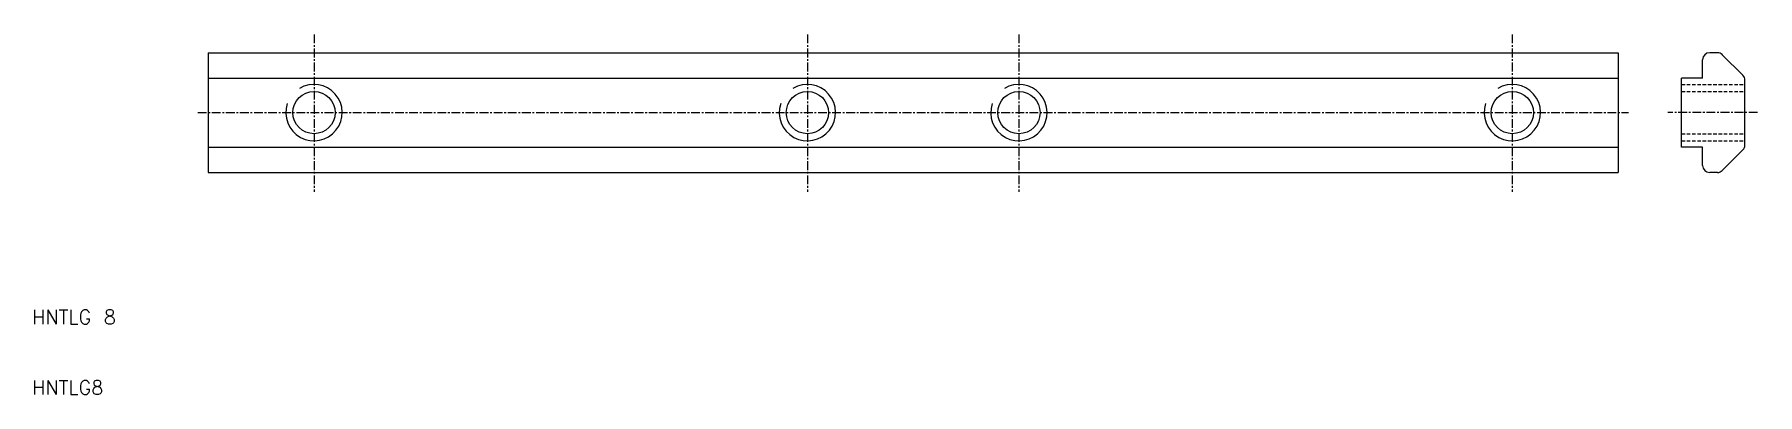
# Model space of a CAD drawing. Extents: x -25 to 220, y -32 to 20.
import ezdxf

# ---------------------------------------------------------------- set-up
doc = ezdxf.new("R2010")
doc.units = 0
doc.linetypes.add('CENTER', pattern=[2, 1.25, -0.25, 0.25, -0.25])
doc.linetypes.add('DASHED', pattern=[0.75, 0.5, -0.25])
doc.layers.get('0').update_dxf_attribs({"linetype": 'CONTINUOUS'})
doc.layers.add('CENTER', color=1, linetype='CENTER')
doc.styles.get("Standard").update_dxf_attribs({"font": 'txt.shx', "bigfont": 'bigfont.shx'})

msp = doc.modelspace()

# ---------------------------------------------------------------- linework, layer by layer
at = {"color": 7, "linetype": 'CONTINUOUS'}
for p, q in [((0, 17), (200, 17)), ((0, 17), (0, 0)), ((200, 17), (200, 0)), ((212, 13.4), (212, 16)), ((214.09, 17), (213, 17)), ((214.79, 16.71), (217.71, 13.79)), ((0, 13.4), (200, 13.4)), ((209, 3.6), (209, 13.4)), ((212, 13.4), (209, 13.4)), ((218, 3.91), (218, 13.09)), ((0, 3.6), (200, 3.6)), ((212, 3.6), (209, 3.6)), ((212, 1), (212, 3.6)), ((214.79, 0.29), (217.71, 3.21)), ((0, 0), (200, 0)), ((214.09, 0), (213, 0))]:
    msp.add_line(p, q, dxfattribs=at)
at = {"color": 3, "linetype": 'DASHED'}
for p, q in [((209, 12.5), (218, 12.5)), ((209, 11.5), (218, 11.5)), ((209, 5.5), (218, 5.5)), ((209, 4.5), (218, 4.5))]:
    msp.add_line(p, q, dxfattribs=at)
at = {"color": 7, "linetype": 'CONTINUOUS'}
for centre in [(15, 8.5), (85, 8.5), (115, 8.5), (185, 8.5)]:
    msp.add_circle(centre, 3, dxfattribs=at)
for centre, start, end in [((213, 16), 90, 180), ((214.09, 16), 45, 90), ((217, 13.09), 0, 45), ((217, 3.91), 315, 0), ((213, 1), 180, 270), ((214.09, 1), 270, 315)]:
    msp.add_arc(centre, 1, start, end, dxfattribs=at)
at = {"color": 3, "linetype": 'CONTINUOUS'}
for centre in [(15, 8.5), (85, 8.5), (115, 8.5), (185, 8.5)]:
    msp.add_arc(centre, 4, 161.386, 121.0656, dxfattribs=at)
at = {"layer": 'CENTER', "color": 1, "linetype": 'CENTER'}
for p, q in [((15, 19.59), (15, -2.73)), ((85, 19.59), (85, -2.73)), ((115, 19.59), (115, -2.73)), ((185, 19.59), (185, -2.73)), ((-1.5, 8.5), (201.5, 8.5)), ((219.79, 8.5), (207.05, 8.5))]:
    msp.add_line(p, q, dxfattribs=at)

# ---------------------------------------------------------------- texts
at = {"color": 7, "linetype": 'CONTINUOUS'}
for s, p in [('HNTLG 8', (-25, -21.5)), ('HNTLG8', (-25, -31.5))]:
    msp.add_text(s, height=2, dxfattribs=at).set_placement(p)

doc.saveas('drawing.dxf')
